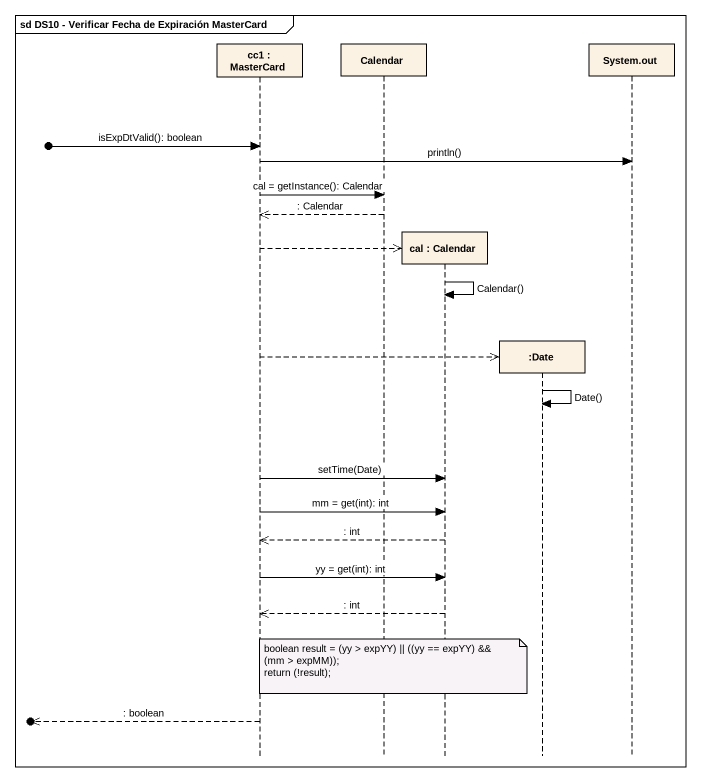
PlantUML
@startuml
mainframe sd DS10 - Verificar Fecha de Expiración MasterCard
hide footbox
participant "cc1 : MasterCard" as cc1
participant Calendar
participant "cal : Calendar" as cal
participant ":Date" as Date
participant "System.out" as System_out

[o-> cc1 : isExpDtValid(): boolean
cc1 -> System_out : println()
cc1 -> Calendar : cal = getInstance(): Calendar
Calendar -->> cc1 : : Calendar
cc1 -->> cal **
cal -> cal : Calendar()
cc1 -->> Date **
Date -> Date : Date()
cc1 -> cal : setTime(Date)
cc1 -> cal : mm = get(int): int
cal -->> cc1 : : int
cc1 -> cal : yy = get(int): int
cal -->> cc1 : : int
note over Calendar
  boolean result = (yy > expYY) || ((yy == expYY) && (mm > expMM));
  return (!result);
end note
[o<<-- cc1 : : boolean
@enduml
